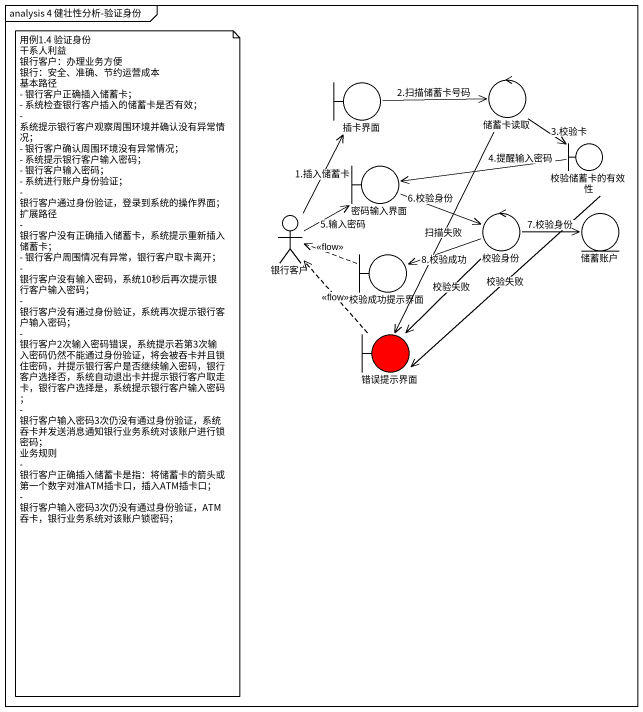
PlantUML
@startuml
mainframe analysis 4 健壮性分析-验证身份
boundary 插卡界面
control 储蓄卡读取
boundary 校验储蓄卡的有效性
boundary 密码输入界面
actor 银行客户
control 校验身份
entity 储蓄账户
boundary 校验成功提示界面
boundary 错误提示界面 #FF0000
插卡界面 -right-> 储蓄卡读取 : 2.扫描储蓄卡号码
储蓄卡读取 --> 校验储蓄卡的有效性 : 3.校验卡
储蓄卡读取 --> 错误提示界面 : 扫描失败
校验储蓄卡的有效性 -left-> 密码输入界面 : 4.提醒输入密码
校验储蓄卡的有效性 --> 错误提示界面 : 校验失败
密码输入界面 -right-> 校验身份 : 6.校验身份
银行客户 -up-> 插卡界面 : 1.插入储蓄卡
银行客户 -up-> 密码输入界面 : 5.输入密码
校验身份 -right-> 储蓄账户 : 7.校验身份
校验身份 -left-> 校验成功提示界面 : 8.校验成功
校验身份 --> 错误提示界面 : 校验失败
校验成功提示界面 .left.> 银行客户 : <<flow>>
错误提示界面 .up.> 银行客户 : <<flow>>
note as N1
  用例1.4 验证身份
  干系人利益
  银行客户：办理业务方便
  银行：安全、准确、节约运营成本
  基本路径
  - 银行客户正确插入储蓄卡；
  - 系统检查银行客户插入的储蓄卡是否有效；
  - 系统提示银行客户观察周围环境并确认没有异常情况；
  - 银行客户确认周围环境没有异常情况；
  - 系统提示银行客户输入密码；
  - 银行客户输入密码；
  - 系统进行账户身份验证；
  - 银行客户通过身份验证，登录到系统的操作界面；
  扩展路径
  - 银行客户没有正确插入储蓄卡，系统提示重新插入储蓄卡；
  - 银行客户周围情况有异常，银行客户取卡离开；
  - 银行客户没有输入密码，系统10秒后再次提示银行客户输入密码；
  - 银行客户没有通过身份验证，系统再次提示银行客户输入密码；
  - 银行客户2次输入密码错误，系统提示若第3次输入密码仍然不能通过身份验证，将会被吞卡并且锁住密码，并提示银行客户是否继续输入密码，银行客户选择否，系统自动退出卡并提示银行客户取走卡，银行客户选择是，系统提示银行客户输入密码；
  - 银行客户输入密码3次仍没有通过身份验证，系统吞卡并发送消息通知银行业务系统对该账户进行锁密码；
  业务规则
  - 银行客户正确插入储蓄卡是指：将储蓄卡的箭头或第一个数字对准ATM插卡口，插入ATM插卡口；
  - 银行客户输入密码3次仍没有通过身份验证，ATM吞卡，银行业务系统对该账户锁密码；
end note
@enduml
